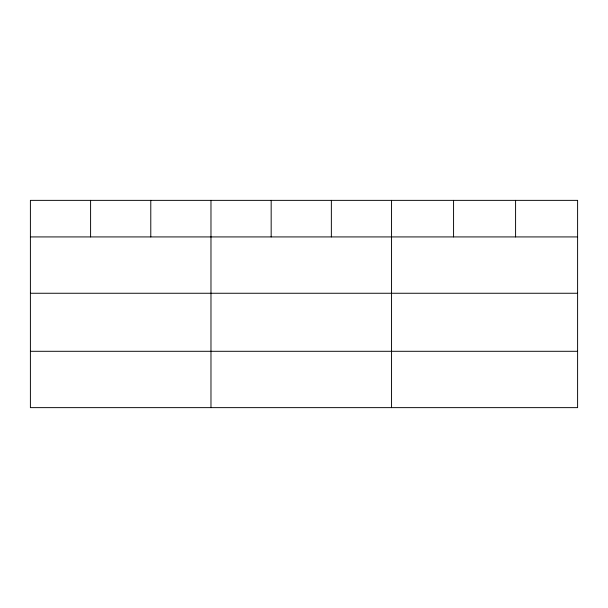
<?xml version="1.0" encoding="UTF-8"?>
<svg xmlns="http://www.w3.org/2000/svg" width="608" height="608" viewBox="0 0 608 608"><rect width="100%" height="100%" fill="white"/><g stroke="black" fill="none" stroke-linecap="round" stroke-linejoin="round"><path stroke-width="0.91" d="M30.4 236.922L577.6 236.922M30.4 293.254L577.6 293.254M30.4 351.295L577.6 351.295M515.584 200.366L515.584 236.922M453.568 200.366L453.568 236.922M391.552 200.366L391.552 407.634M331.36 200.366L331.36 236.922M271.168 200.366L271.168 236.922M210.976 200.366L210.976 407.634M150.784 200.366L150.784 236.922M90.592 200.366L90.592 236.922M577.6 200.366L30.4 200.366L30.4 407.634L577.6 407.634L577.6 200.366"/></g></svg>
